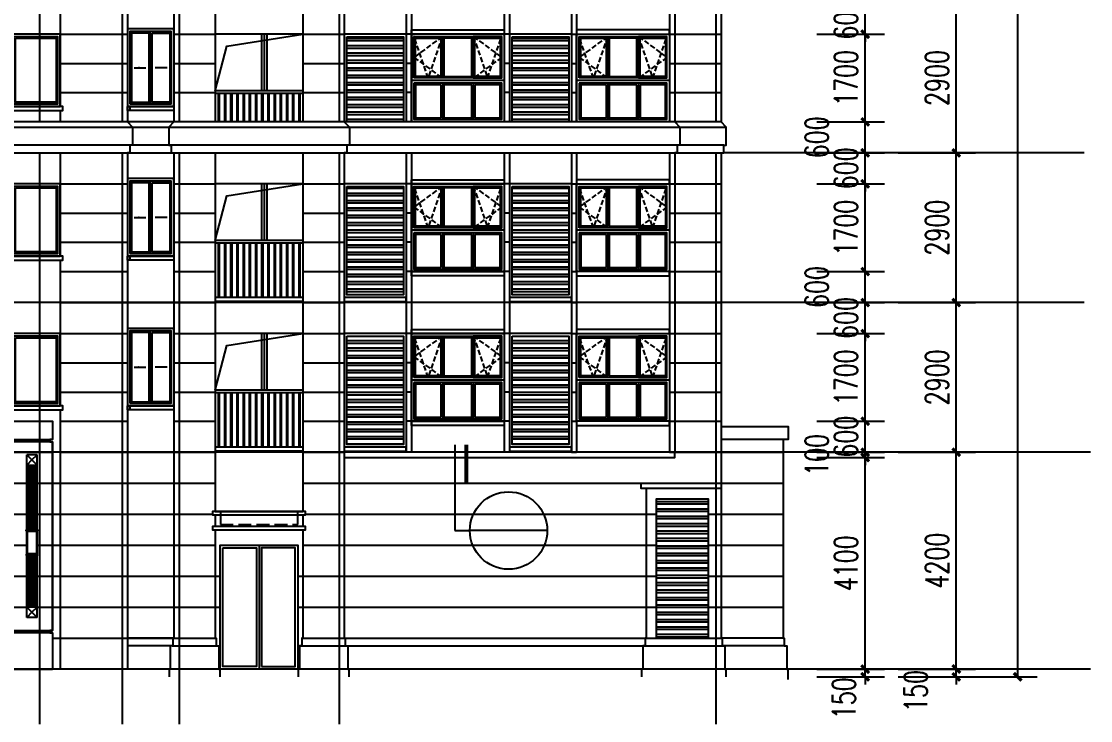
# Model space of a CAD drawing. Extents: x -59851 to 653804, y -249523 to 437614.
# Drawn here: x 483213 to 503922, y 363590 to 377134 of the extents above; entities that cross this region are included whole.
import ezdxf

# ---------------------------------------------------------------- set-up
doc = ezdxf.new("R2010")
doc.units = 0
doc.header["$LTSCALE"] = 1000
doc.header["$MEASUREMENT"] = 0
doc.linetypes.add('DASH', pattern=[0.35, 0.25, -0.1])
for name, color, linetype in [('_TCH_BOUNDARY', 7, 'Continuous'), ('A-材质分割线（横向）', 252, 'Continuous'), ('A-材质分割线（竖向）', 8, 'Continuous'), ('A-注释', 8, 'Continuous'), ('A-洞口', 105, 'Continuous'), ('A-示意', 8, 'Continuous'), ('A-第三道尺寸线', 105, 'Continuous'), ('A-雨棚', 153, 'Continuous'), ('DIM_IDEN', 3, 'Continuous'), ('DOTE', 16, 'Continuous'), ('ELE-0', 142, 'Continuous'), ('ELE-1', 41, 'Continuous'), ('ELE-2', 31, 'Continuous'), ('ELE-3', 35, 'Continuous'), ('ELE-6', 8, 'Continuous'), ('P-固定家具（悬空）', 142, 'Continuous'), ('PUB_DIM', 3, 'Continuous'), ('PUB_HATCH', 8, 'Continuous'), ('栏杆', 142, 'Continuous')]:
    doc.layers.add(name, color=color, linetype=linetype)
doc.styles.add('_TCH_DIM_T3', font='SIMPLEX.shx', dxfattribs={"width": 0.705882, "bigfont": 'GBCBIG.shx'})
doc.dimstyles.new('_TCH_ARCH&&150', dxfattribs={"dimtxt": 446.25, "dimasz": 150, "dimexe": 375, "dimexo": 450, "dimgap": 150, "dimtad": 1, "dimdec": 0, "dimzin": 0, "dimdsep": 46, "dimtxsty": '_TCH_DIM_T3', "dimblk": 'ARCHTICK', "dimcen": 0.09, "dimclrt": 7, "dimazin": 2, "dimtfac": 1, "dimtdec": 0, "dimtix": 1, "dimtmove": 2, "dimatfit": 3, "dimfxl": 0, "dimtolj": 1, "dimtzin": 0, "dimarcsym": 0})

# ---------------------------------------------------------------- blocks, each defined once
blk = doc.blocks.new('151400')
at = {"layer": 'A-示意', "linetype": 'DASH', "ltscale": 0.4}
for points in [[(426808, 377013), (426258, 376363), (426808, 375713)], [(426258, 377013), (426533, 375713), (426808, 377013)]]:
    blk.add_lwpolyline(points, dxfattribs=at)
at = {"layer": 'ELE-0'}
blk.add_line((426808, 375713), (426808, 377013), dxfattribs=at)
for points in [[(426208, 375663), (427708, 375663), (427708, 377063), (426208, 377063)], [(426258, 375713), (427658, 375713), (427658, 377013), (426258, 377013)], [(426778, 376983), (426288, 376983), (426288, 375743), (426778, 375743)], [(426838, 376983), (427628, 376983), (427628, 375743), (426838, 375743)]]:
    blk.add_lwpolyline(points, close=True, dxfattribs=at)
blk = doc.blocks.new('jfdjksjkjkjkjkkj')
at = {"layer": 'A-注释'}
for points in [[(429217, 363047), (429067, 363047), (429067, 363067)], [(429399, 363047), (429549, 363047), (429549, 363067)]]:
    blk.add_hatch(color=256, dxfattribs=at).paths.add_polyline_path(points)
for points in [[(428988, 363047), (429217, 363047)], [(429628, 363047), (429399, 363047)]]:
    blk.add_lwpolyline(points, dxfattribs=at)
at = {"layer": 'ELE-0'}
blk.add_line((429308, 362347), (429308, 363747), dxfattribs=at)
for points in [[(428858, 362297), (429758, 362297), (429758, 363797), (428858, 363797)], [(428908, 362347), (429708, 362347), (429708, 363747), (428908, 363747)], [(429278, 363717), (428938, 363717), (428938, 362377), (429278, 362377)], [(429338, 363717), (429678, 363717), (429678, 362377), (429338, 362377)]]:
    blk.add_lwpolyline(points, close=True, dxfattribs=at)
blk = doc.blocks.new('17001100')
for p, q in [((12192, 399579), (10492, 399579)), ((12192, 399529), (10492, 399529)), ((10834, 399529), (10602, 399529)), ((10855, 399529), (10834, 399529))]:
    blk.add_line(p, q)
for points in [[(10552, 399529), (10552, 398479)], [(10572, 399529), (10572, 398479)], [(10672, 399529), (10672, 398479)], [(10692, 399529), (10692, 398479)], [(10792, 399529), (10792, 398479)], [(10812, 399529), (10812, 398479)], [(10912, 399529), (10912, 398479)], [(10932, 399529), (10932, 398479)], [(11032, 399529), (11032, 398479)], [(11052, 399529), (11052, 398479)], [(11152, 399529), (11152, 398479)], [(11172, 399529), (11172, 398479)], [(11272, 399529), (11272, 398479)], [(11292, 399529), (11292, 398479)], [(11392, 399529), (11392, 398479)], [(11412, 399529), (11412, 398479)], [(11512, 399529), (11512, 398479)], [(11532, 399529), (11532, 398479)], [(11632, 399529), (11632, 398479)], [(11652, 399529), (11652, 398479)], [(11752, 399529), (11752, 398479)], [(11772, 399529), (11772, 398479)], [(11872, 399529), (11872, 398479)], [(11892, 399529), (11892, 398479)], [(11992, 399529), (11992, 398479)], [(12012, 399529), (12012, 398479)], [(12112, 399529), (12112, 398479)], [(12132, 399529), (12132, 398479)]]:
    blk.add_lwpolyline(points)
blk = doc.blocks.new('1718')
at = {"layer": 'A-示意', "linetype": 'DASH', "ltscale": 0.4}
for points in [[(443561, 363543), (443011, 363143), (443561, 362743)], [(443561, 363543), (443286, 362743), (443011, 363543)], [(444161, 363543), (444711, 363143), (444161, 362743)], [(444161, 363543), (444436, 362743), (444711, 363543)]]:
    blk.add_lwpolyline(points, dxfattribs=at)
at = {"layer": 'ELE-0'}
for p, q in [((443561, 363543), (443561, 362743)), ((444761, 363543), (444761, 361943)), ((444761, 362693), (442961, 362693)), ((443561, 362643), (443561, 361943)), ((444161, 362643), (444161, 361943)), ((443531, 362613), (443531, 361973)), ((444191, 362613), (444191, 361973))]:
    blk.add_line(p, q, dxfattribs=at)
for points in [[(442961, 361893), (442961, 363593), (444761, 363593), (444761, 361893), (442961, 361893)], [(443531, 362613), (443041, 362613), (443041, 361973), (443531, 361973)], [(444191, 361973), (444681, 361973), (444681, 362613), (444191, 362613)]]:
    blk.add_lwpolyline(points, dxfattribs=at)
for points in [[(443011, 362743), (443011, 363543), (444161, 363543), (444161, 362743)], [(443531, 362773), (443041, 362773), (443041, 363513), (443531, 363513)], [(443591, 362773), (444131, 362773), (444131, 363513), (443591, 363513)], [(444161, 362743), (444711, 362743), (444711, 363543), (444161, 363543)], [(444191, 363513), (444681, 363513), (444681, 362773), (444191, 362773)], [(443011, 362643), (443011, 361943), (444711, 361943), (444711, 362643)], [(444131, 362613), (443591, 362613), (443591, 361973), (444131, 361973)]]:
    blk.add_lwpolyline(points, close=True, dxfattribs=at)
blk = doc.blocks.new('nanssliman')
at = {"layer": 'PUB_HATCH'}
h = blk.add_hatch(dxfattribs=at)
h.set_pattern_fill('ANSI32', color=256, scale=30, angle=135)
h.set_pattern_definition([(180, (-3200, 0), (-1e-14, -142.875), []), (180, (-3247.63, 47.63), (-1e-14, -142.875), [])])
h.paths.add_polyline_path([(433108, 363647), (434208, 363647), (434208, 361547), (433108, 361547)])
h = blk.add_hatch(dxfattribs=at)
h.set_pattern_fill('ANSI32', color=256, scale=30, angle=135)
h.set_pattern_definition([(180, (0, 0), (-1e-14, -142.875), []), (180, (-47.63, 47.63), (-1e-14, -142.875), [])])
h.paths.add_polyline_path([(436308, 363647), (437408, 363647), (437408, 361547), (436308, 361547)])
at = {"layer": 'A-材质分割线（横向）'}
for p, q in [((427558, 363697), (428858, 363697)), ((429758, 363697), (430558, 363697)), ((427558, 363130), (428858, 363130)), ((429758, 363130), (430558, 363130)), ((427558, 362564), (428858, 362564)), ((429758, 362564), (430558, 362564)), ((427558, 361997), (428858, 361997)), ((429758, 361997), (430558, 361997)), ((427558, 361397), (430558, 361397))]:
    blk.add_line(p, q, dxfattribs=at)
for points in [[(432258, 363697), (433058, 363697)], [(434358, 363697), (434258, 363697)], [(436258, 363697), (436158, 363697)], [(437458, 363697), (437558, 363697)], [(439358, 363697), (440358, 363697)], [(432258, 363130), (433058, 363130)], [(434358, 363130), (434258, 363130)], [(436258, 363130), (436158, 363130)], [(437458, 363130), (437558, 363130)], [(439358, 363130), (440358, 363130)], [(432258, 362564), (433058, 362564)], [(434358, 362564), (434258, 362564)], [(436258, 362564), (436158, 362564)], [(437458, 362564), (437558, 362564)], [(439358, 362564), (440358, 362564)], [(432258, 361997), (433058, 361997)], [(434358, 361997), (434258, 361997)], [(436258, 361997), (436158, 361997)], [(437458, 361997), (437558, 361997)], [(439358, 361997), (440358, 361997)], [(432258, 361397), (433058, 361397)], [(434358, 361397), (434258, 361397)], [(436258, 361397), (436158, 361397)], [(437458, 361397), (437558, 361397)], [(439358, 361397), (440358, 361397)]]:
    blk.add_lwpolyline(points, dxfattribs=at)
at = {"layer": 'A-材质分割线（竖向）'}
for points in [[(427558, 364297), (427558, 363697)], [(427558, 362297), (427558, 362297)], [(427558, 362217), (427558, 361397)]]:
    blk.add_lwpolyline(points, dxfattribs=at)
at = {"layer": 'A-洞口'}
blk.add_lwpolyline([(430558, 362597), (430784, 363466), (432258, 363697)], dxfattribs=at)
at = {"layer": 'ELE-2'}
for points in [[(428858, 364297), (428858, 361397)], [(429758, 364297), (429758, 361397)], [(430558, 364297), (430558, 361397)], [(432258, 364297), (432258, 361397)], [(433058, 364297), (433058, 361397)], [(434258, 364297), (434258, 361397)], [(434358, 364297), (434358, 361397)], [(436158, 364297), (436158, 361997)], [(436258, 364297), (436258, 361397)], [(437458, 364297), (437458, 361397)], [(437558, 364297), (437558, 361397)], [(439358, 364297), (439358, 361397)], [(439458, 364297), (439458, 361397)], [(427558, 363697), (427558, 362297)], [(436158, 361917), (436158, 361397)]]:
    blk.add_lwpolyline(points, dxfattribs=at)
at = {"layer": 'ELE-3'}
for points in [[(440358, 364297), (440358, 361397)], [(429758, 363797), (428858, 363797)], [(432258, 363697), (430558, 363697)], [(434258, 363697), (433058, 363697)], [(437458, 363697), (436258, 363697)], [(429758, 362297), (428858, 362297)], [(428908, 362297), (428908, 362217)], [(432258, 361497), (430558, 361497)], [(432258, 361417), (430558, 361417)]]:
    blk.add_lwpolyline(points, dxfattribs=at)
for points in [[(434358, 363777), (436158, 363777), (436158, 363697), (434358, 363697)], [(439358, 363777), (437558, 363777), (437558, 363697), (439358, 363697)], [(426008, 362217), (427608, 362217), (427608, 362297), (426008, 362297)], [(428858, 362297), (429758, 362297), (429758, 362217), (428858, 362217)], [(434358, 361997), (436158, 361997), (436158, 361917), (434358, 361917)], [(439358, 361997), (437558, 361997), (437558, 361917), (439358, 361917)], [(434258, 361497), (433058, 361497), (433058, 361417), (434258, 361417)], [(437458, 361497), (436258, 361497), (436258, 361417), (437458, 361417)]]:
    blk.add_lwpolyline(points, close=True, dxfattribs=at)
at = {"layer": 'ELE-6'}
for points in [[(431458, 363697), (431458, 362597)], [(431508, 363697), (431508, 362597)], [(431558, 363697), (431558, 362597)]]:
    blk.add_lwpolyline(points, dxfattribs=at)
at = {"layer": 'PUB_HATCH'}
for points in [[(433108, 363647), (434208, 363647), (434208, 361547), (433108, 361547)], [(436308, 363647), (437408, 363647), (437408, 361547), (436308, 361547)]]:
    blk.add_lwpolyline(points, close=True, dxfattribs=at)
at = {"layer": 'ELE-0'}
for name, p in [('151400', (-150, -13366)), ('jfdjksjkjkjkjkkj', (0, 0)), ('1718', (-8603, 104)), ('1718', (-5403, 104))]:
    blk.add_blockref(name, p, dxfattribs=at)
at = {"layer": '栏杆'}
blk.add_blockref('17001100', (420066, -36982), dxfattribs=at)
blk = doc.blocks.new('KKLKKKLH')
blk.add_wipeout([(418308, 323697), (440408, 323697), (440408, 323847), (440458, 323847), (440458, 324197), (440358, 324297), (418358, 324297), (418258, 324197), (418258, 323847), (418308, 323847)])
at = {"layer": '_TCH_BOUNDARY'}
blk.add_lwpolyline([(418308, 323697), (440408, 323697), (440408, 323847), (440458, 323847), (440458, 324197), (440358, 324297), (418358, 324297), (418258, 324197), (418258, 323847), (418308, 323847)], close=True, dxfattribs=at)
at = {"layer": 'ELE-2'}
for points in [[(418458, 324297), (418358, 324197), (418358, 323847), (418408, 323847), (418408, 323697), (440408, 323697), (440408, 323847), (440458, 323847), (440458, 324197), (440358, 324297), (418458, 324297)], [(418358, 324197), (440458, 324197)], [(428858, 324297), (428958, 324197), (428958, 323847), (428908, 323847), (428908, 323697), (428858, 323697)], [(429758, 324297), (429658, 324197), (429658, 323847), (429708, 323847), (429708, 323697), (429758, 323697)], [(433058, 324297), (433158, 324197), (433158, 323847), (433108, 323847), (433108, 323697), (433058, 323697)], [(439458, 324297), (439558, 324197), (439558, 323847), (439508, 323847), (439508, 323697), (439458, 323697)], [(440408, 323847), (418408, 323847)]]:
    blk.add_lwpolyline(points, dxfattribs=at)
blk = doc.blocks.new('JJDSJKKJJKJKJK')
for points in [[(433906, 314586), (433906, 316986), (435406, 316986), (435406, 314586), (433906, 314586)], [(434656, 316986), (434656, 314586)]]:
    blk.add_lwpolyline(points)
for points in [[(433956, 316936), (434606, 316936), (434606, 314636), (433956, 314636)], [(434706, 314636), (435356, 314636), (435356, 316936), (434706, 316936)]]:
    blk.add_lwpolyline(points, close=True)
blk = doc.blocks.new('_ArchTick')
at = {"color": 0, "linetype": 'ByBlock', "const_width": 0.4}
blk.add_lwpolyline([(-0.5, -0.5), (0.5, 0.5)], dxfattribs=at)
blk = doc.blocks.new('*D3803')
at = {"layer": 'Defpoints', "color": 0, "transparency": 16777216}
for p in [(500911, 419288), (502510, 419288), (500911, 364438)]:
    blk.add_point(p, dxfattribs=at)
at = {"layer": 'PUB_DIM', "color": 0, "lineweight": -2, "transparency": 16777216}
for p, q in [((501361, 419288), (502885, 419288)), ((502510, 364438), (502510, 419288)), ((501361, 364438), (502885, 364438))]:
    blk.add_line(p, q, dxfattribs=at)
at = {"layer": 'PUB_DIM', "color": 0, "lineweight": -2, "transparency": 16777216, "xscale": 150, "yscale": 150, "zscale": 150}
for p, rotation in [((502510, 419288), 90), ((502510, 364438), 270)]:
    blk.add_blockref('_ArchTick', p, dxfattribs=dict(at, rotation=rotation))
at = {"layer": 'PUB_DIM', "color": 7, "transparency": 16777216, "insert": (502137, 391863), "char_height": 446.2, "attachment_point": 5, "rotation": 90, "style": '_TCH_DIM_T3'}
blk.add_mtext('\\A1;54850', dxfattribs=at)
blk = doc.blocks.new('*D3819')
at = {"layer": 'Defpoints', "color": 0, "transparency": 16777216}
for p in [(499748, 377488), (501321, 377488), (499748, 374588)]:
    blk.add_point(p, dxfattribs=at)
at = {"layer": 'PUB_DIM', "color": 0, "lineweight": -2, "transparency": 16777216}
for p, q in [((500198, 377488), (501696, 377488)), ((501321, 374588), (501321, 377488)), ((500198, 374588), (501696, 374588))]:
    blk.add_line(p, q, dxfattribs=at)
at = {"layer": 'PUB_DIM', "color": 0, "lineweight": -2, "transparency": 16777216, "xscale": 150, "yscale": 150, "zscale": 150}
for p, rotation in [((501321, 377488), 90), ((501321, 374588), 270)]:
    blk.add_blockref('_ArchTick', p, dxfattribs=dict(at, rotation=rotation))
at = {"layer": 'PUB_DIM', "color": 7, "transparency": 16777216, "insert": (500948, 376038), "char_height": 446.2, "attachment_point": 5, "rotation": 90, "style": '_TCH_DIM_T3'}
blk.add_mtext('\\A1;2900', dxfattribs=at)
blk = doc.blocks.new('*D3820')
at = {"layer": 'Defpoints', "color": 0, "transparency": 16777216}
for p in [(499748, 374588), (501321, 374588), (499748, 371688)]:
    blk.add_point(p, dxfattribs=at)
at = {"layer": 'PUB_DIM', "color": 0, "lineweight": -2, "transparency": 16777216}
for p, q in [((500198, 374588), (501696, 374588)), ((501321, 371688), (501321, 374588)), ((500198, 371688), (501696, 371688))]:
    blk.add_line(p, q, dxfattribs=at)
at = {"layer": 'PUB_DIM', "color": 0, "lineweight": -2, "transparency": 16777216, "xscale": 150, "yscale": 150, "zscale": 150}
for p, rotation in [((501321, 374588), 90), ((501321, 371688), 270)]:
    blk.add_blockref('_ArchTick', p, dxfattribs=dict(at, rotation=rotation))
at = {"layer": 'PUB_DIM', "color": 7, "transparency": 16777216, "insert": (500948, 373138), "char_height": 446.2, "attachment_point": 5, "rotation": 90, "style": '_TCH_DIM_T3'}
blk.add_mtext('\\A1;2900', dxfattribs=at)
blk = doc.blocks.new('*D3821')
at = {"layer": 'Defpoints', "color": 0, "transparency": 16777216}
for p in [(499748, 371688), (501321, 371688), (499748, 368788)]:
    blk.add_point(p, dxfattribs=at)
at = {"layer": 'PUB_DIM', "color": 0, "lineweight": -2, "transparency": 16777216}
for p, q in [((500198, 371688), (501696, 371688)), ((501321, 368788), (501321, 371688)), ((500198, 368788), (501696, 368788))]:
    blk.add_line(p, q, dxfattribs=at)
at = {"layer": 'PUB_DIM', "color": 0, "lineweight": -2, "transparency": 16777216, "xscale": 150, "yscale": 150, "zscale": 150}
for p, rotation in [((501321, 371688), 90), ((501321, 368788), 270)]:
    blk.add_blockref('_ArchTick', p, dxfattribs=dict(at, rotation=rotation))
at = {"layer": 'PUB_DIM', "color": 7, "transparency": 16777216, "insert": (500948, 370238), "char_height": 446.2, "attachment_point": 5, "rotation": 90, "style": '_TCH_DIM_T3'}
blk.add_mtext('\\A1;2900', dxfattribs=at)
blk = doc.blocks.new('*D3822')
at = {"layer": 'Defpoints', "color": 0, "transparency": 16777216}
for p in [(499748, 368788), (501321, 368788), (499748, 364588)]:
    blk.add_point(p, dxfattribs=at)
at = {"layer": 'PUB_DIM', "color": 0, "lineweight": -2, "transparency": 16777216}
for p, q in [((500198, 368788), (501696, 368788)), ((501321, 364588), (501321, 368788)), ((500198, 364588), (501696, 364588))]:
    blk.add_line(p, q, dxfattribs=at)
at = {"layer": 'PUB_DIM', "color": 0, "lineweight": -2, "transparency": 16777216, "xscale": 150, "yscale": 150, "zscale": 150}
for p, rotation in [((501321, 368788), 90), ((501321, 364588), 270)]:
    blk.add_blockref('_ArchTick', p, dxfattribs=dict(at, rotation=rotation))
at = {"layer": 'PUB_DIM', "color": 7, "transparency": 16777216, "insert": (500948, 366688), "char_height": 446.2, "attachment_point": 5, "rotation": 90, "style": '_TCH_DIM_T3'}
blk.add_mtext('\\A1;4200', dxfattribs=at)
blk = doc.blocks.new('*D3823')
at = {"layer": 'Defpoints', "color": 0, "transparency": 16777216}
for p in [(499748, 364588), (501321, 364588), (499748, 364438)]:
    blk.add_point(p, dxfattribs=at)
at = {"layer": 'PUB_DIM', "color": 0, "lineweight": -2, "transparency": 16777216}
for p, q in [((501321, 364588), (501321, 364738)), ((500198, 364588), (501696, 364588)), ((501321, 364438), (501321, 364588)), ((500198, 364438), (501696, 364438)), ((501321, 364438), (501321, 364288))]:
    blk.add_line(p, q, dxfattribs=at)
at = {"layer": 'PUB_DIM', "color": 0, "lineweight": -2, "transparency": 16777216, "xscale": 150, "yscale": 150, "zscale": 150}
for p, rotation in [((501321, 364588), 270), ((501321, 364438), 90)]:
    blk.add_blockref('_ArchTick', p, dxfattribs=dict(at, rotation=rotation))
at = {"layer": 'PUB_DIM', "color": 7, "transparency": 16777216, "insert": (500536, 364163), "char_height": 446.2, "attachment_point": 5, "rotation": 90, "style": '_TCH_DIM_T3'}
blk.add_mtext('\\A1;150', dxfattribs=at)
blk = doc.blocks.new('*D3824')
at = {"layer": 'A-第三道尺寸线', "color": 0, "lineweight": -2, "transparency": 16777216}
for p, q in [((499557, 364588), (499557, 364738)), ((498622, 364588), (499932, 364588)), ((499557, 364438), (499557, 364588)), ((498622, 364438), (499932, 364438)), ((499557, 364438), (499557, 364288))]:
    blk.add_line(p, q, dxfattribs=at)
at = {"layer": 'Defpoints', "color": 0, "transparency": 16777216}
for p in [(498172, 364588), (499557, 364588), (498172, 364438)]:
    blk.add_point(p, dxfattribs=at)
at = {"layer": 'A-第三道尺寸线', "color": 0, "lineweight": -2, "transparency": 16777216, "xscale": 150, "yscale": 150, "zscale": 150}
for p, rotation in [((499557, 364588), 270), ((499557, 364438), 90)]:
    blk.add_blockref('_ArchTick', p, dxfattribs=dict(at, rotation=rotation))
at = {"layer": 'A-第三道尺寸线', "color": 7, "transparency": 16777216, "insert": (499144, 364025), "char_height": 446.2, "attachment_point": 5, "rotation": 90, "style": '_TCH_DIM_T3'}
blk.add_mtext('\\A1;150', dxfattribs=at)
blk = doc.blocks.new('*D3825')
at = {"layer": 'A-第三道尺寸线', "color": 0, "lineweight": -2, "transparency": 16777216}
for p, q in [((498622, 368688), (499932, 368688)), ((499557, 364588), (499557, 368688)), ((498622, 364588), (499932, 364588))]:
    blk.add_line(p, q, dxfattribs=at)
at = {"layer": 'Defpoints', "color": 0, "transparency": 16777216}
for p in [(498172, 368688), (499557, 368688), (498172, 364588)]:
    blk.add_point(p, dxfattribs=at)
at = {"layer": 'A-第三道尺寸线', "color": 0, "lineweight": -2, "transparency": 16777216, "xscale": 150, "yscale": 150, "zscale": 150}
for p, rotation in [((499557, 368688), 90), ((499557, 364588), 270)]:
    blk.add_blockref('_ArchTick', p, dxfattribs=dict(at, rotation=rotation))
at = {"layer": 'A-第三道尺寸线', "color": 7, "transparency": 16777216, "insert": (499183, 366638), "char_height": 446.2, "attachment_point": 5, "rotation": 90, "style": '_TCH_DIM_T3'}
blk.add_mtext('\\A1;4100', dxfattribs=at)
blk = doc.blocks.new('*D3826')
at = {"layer": 'A-第三道尺寸线', "color": 0, "lineweight": -2, "transparency": 16777216}
for p, q in [((499557, 368788), (499557, 368938)), ((498622, 368788), (499932, 368788)), ((498622, 368688), (499932, 368688)), ((499557, 368688), (499557, 368788)), ((499557, 368688), (499557, 368538))]:
    blk.add_line(p, q, dxfattribs=at)
at = {"layer": 'Defpoints', "color": 0, "transparency": 16777216}
for p in [(498172, 368788), (498172, 368688), (499557, 368788)]:
    blk.add_point(p, dxfattribs=at)
at = {"layer": 'A-第三道尺寸线', "color": 0, "lineweight": -2, "transparency": 16777216, "xscale": 150, "yscale": 150, "zscale": 150}
for p, rotation in [((499557, 368788), 270), ((499557, 368688), 90)]:
    blk.add_blockref('_ArchTick', p, dxfattribs=dict(at, rotation=rotation))
at = {"layer": 'A-第三道尺寸线', "color": 7, "transparency": 16777216, "insert": (498619, 368738), "char_height": 446.2, "attachment_point": 5, "rotation": 90, "style": '_TCH_DIM_T3'}
blk.add_mtext('\\A1;100', dxfattribs=at)
blk = doc.blocks.new('*D3827')
at = {"layer": 'A-第三道尺寸线', "color": 0, "lineweight": -2, "transparency": 16777216}
for p, q in [((499557, 369388), (499557, 369538)), ((498622, 369388), (499932, 369388)), ((499557, 368788), (499557, 369388)), ((498622, 368788), (499932, 368788)), ((499557, 368788), (499557, 368638))]:
    blk.add_line(p, q, dxfattribs=at)
at = {"layer": 'Defpoints', "color": 0, "transparency": 16777216}
for p in [(498172, 369388), (499557, 369388), (498172, 368788)]:
    blk.add_point(p, dxfattribs=at)
at = {"layer": 'A-第三道尺寸线', "color": 0, "lineweight": -2, "transparency": 16777216, "xscale": 150, "yscale": 150, "zscale": 150}
for p, rotation in [((499557, 369388), 270), ((499557, 368788), 90)]:
    blk.add_blockref('_ArchTick', p, dxfattribs=dict(at, rotation=rotation))
at = {"layer": 'A-第三道尺寸线', "color": 7, "transparency": 16777216, "insert": (499183, 369088), "char_height": 446.2, "attachment_point": 5, "rotation": 90, "style": '_TCH_DIM_T3'}
blk.add_mtext('\\A1;600', dxfattribs=at)
blk = doc.blocks.new('*D3828')
at = {"layer": 'A-第三道尺寸线', "color": 0, "lineweight": -2, "transparency": 16777216}
for p, q in [((498622, 371088), (499932, 371088)), ((499557, 369388), (499557, 371088)), ((498622, 369388), (499932, 369388))]:
    blk.add_line(p, q, dxfattribs=at)
at = {"layer": 'Defpoints', "color": 0, "transparency": 16777216}
for p in [(498172, 371088), (499557, 371088), (498172, 369388)]:
    blk.add_point(p, dxfattribs=at)
at = {"layer": 'A-第三道尺寸线', "color": 0, "lineweight": -2, "transparency": 16777216, "xscale": 150, "yscale": 150, "zscale": 150}
for p, rotation in [((499557, 371088), 90), ((499557, 369388), 270)]:
    blk.add_blockref('_ArchTick', p, dxfattribs=dict(at, rotation=rotation))
at = {"layer": 'A-第三道尺寸线', "color": 7, "transparency": 16777216, "insert": (499183, 370238), "char_height": 446.2, "attachment_point": 5, "rotation": 90, "style": '_TCH_DIM_T3'}
blk.add_mtext('\\A1;1700', dxfattribs=at)
blk = doc.blocks.new('*D3829')
at = {"layer": 'A-第三道尺寸线', "color": 0, "lineweight": -2, "transparency": 16777216}
for p, q in [((499557, 371688), (499557, 371838)), ((498622, 371688), (499932, 371688)), ((499557, 371088), (499557, 371688)), ((498622, 371088), (499932, 371088)), ((499557, 371088), (499557, 370938))]:
    blk.add_line(p, q, dxfattribs=at)
at = {"layer": 'Defpoints', "color": 0, "transparency": 16777216}
for p in [(498172, 371688), (499557, 371688), (498172, 371088)]:
    blk.add_point(p, dxfattribs=at)
at = {"layer": 'A-第三道尺寸线', "color": 0, "lineweight": -2, "transparency": 16777216, "xscale": 150, "yscale": 150, "zscale": 150}
for p, rotation in [((499557, 371688), 270), ((499557, 371088), 90)]:
    blk.add_blockref('_ArchTick', p, dxfattribs=dict(at, rotation=rotation))
at = {"layer": 'A-第三道尺寸线', "color": 7, "transparency": 16777216, "insert": (499183, 371388), "char_height": 446.2, "attachment_point": 5, "rotation": 90, "style": '_TCH_DIM_T3'}
blk.add_mtext('\\A1;600', dxfattribs=at)
blk = doc.blocks.new('*D3830')
at = {"layer": 'A-第三道尺寸线', "color": 0, "lineweight": -2, "transparency": 16777216}
for p, q in [((498622, 372288), (499932, 372288)), ((499557, 371688), (499557, 372288)), ((498622, 371688), (499932, 371688))]:
    blk.add_line(p, q, dxfattribs=at)
at = {"layer": 'Defpoints', "color": 0, "transparency": 16777216}
for p in [(498172, 372288), (499557, 372288), (498172, 371688)]:
    blk.add_point(p, dxfattribs=at)
at = {"layer": 'A-第三道尺寸线', "color": 0, "lineweight": -2, "transparency": 16777216, "xscale": 150, "yscale": 150, "zscale": 150}
for p, rotation in [((499557, 372288), 90), ((499557, 371688), 270)]:
    blk.add_blockref('_ArchTick', p, dxfattribs=dict(at, rotation=rotation))
at = {"layer": 'A-第三道尺寸线', "color": 7, "transparency": 16777216, "insert": (498619, 371988), "char_height": 446.2, "attachment_point": 5, "rotation": 90, "style": '_TCH_DIM_T3'}
blk.add_mtext('\\A1;600', dxfattribs=at)
blk = doc.blocks.new('*D3831')
at = {"layer": 'A-第三道尺寸线', "color": 0, "lineweight": -2, "transparency": 16777216}
for p, q in [((498622, 373988), (499932, 373988)), ((499557, 372288), (499557, 373988)), ((498622, 372288), (499932, 372288))]:
    blk.add_line(p, q, dxfattribs=at)
at = {"layer": 'Defpoints', "color": 0, "transparency": 16777216}
for p in [(498172, 373988), (499557, 373988), (498172, 372288)]:
    blk.add_point(p, dxfattribs=at)
at = {"layer": 'A-第三道尺寸线', "color": 0, "lineweight": -2, "transparency": 16777216, "xscale": 150, "yscale": 150, "zscale": 150}
for p, rotation in [((499557, 373988), 90), ((499557, 372288), 270)]:
    blk.add_blockref('_ArchTick', p, dxfattribs=dict(at, rotation=rotation))
at = {"layer": 'A-第三道尺寸线', "color": 7, "transparency": 16777216, "insert": (499183, 373138), "char_height": 446.2, "attachment_point": 5, "rotation": 90, "style": '_TCH_DIM_T3'}
blk.add_mtext('\\A1;1700', dxfattribs=at)
blk = doc.blocks.new('*D3832')
at = {"layer": 'A-第三道尺寸线', "color": 0, "lineweight": -2, "transparency": 16777216}
for p, q in [((499557, 374588), (499557, 374738)), ((498622, 374588), (499932, 374588)), ((499557, 373988), (499557, 374588)), ((498622, 373988), (499932, 373988)), ((499557, 373988), (499557, 373838))]:
    blk.add_line(p, q, dxfattribs=at)
at = {"layer": 'Defpoints', "color": 0, "transparency": 16777216}
for p in [(498172, 374588), (499557, 374588), (498172, 373988)]:
    blk.add_point(p, dxfattribs=at)
at = {"layer": 'A-第三道尺寸线', "color": 0, "lineweight": -2, "transparency": 16777216, "xscale": 150, "yscale": 150, "zscale": 150}
for p, rotation in [((499557, 374588), 270), ((499557, 373988), 90)]:
    blk.add_blockref('_ArchTick', p, dxfattribs=dict(at, rotation=rotation))
at = {"layer": 'A-第三道尺寸线', "color": 7, "transparency": 16777216, "insert": (499183, 374288), "char_height": 446.2, "attachment_point": 5, "rotation": 90, "style": '_TCH_DIM_T3'}
blk.add_mtext('\\A1;600', dxfattribs=at)
blk = doc.blocks.new('*D3833')
at = {"layer": 'A-第三道尺寸线', "color": 0, "lineweight": -2, "transparency": 16777216}
for p, q in [((498622, 375188), (499932, 375188)), ((499557, 374588), (499557, 375188)), ((498622, 374588), (499932, 374588))]:
    blk.add_line(p, q, dxfattribs=at)
at = {"layer": 'Defpoints', "color": 0, "transparency": 16777216}
for p in [(498172, 375188), (499557, 375188), (498172, 374588)]:
    blk.add_point(p, dxfattribs=at)
at = {"layer": 'A-第三道尺寸线', "color": 0, "lineweight": -2, "transparency": 16777216, "xscale": 150, "yscale": 150, "zscale": 150}
for p, rotation in [((499557, 375188), 90), ((499557, 374588), 270)]:
    blk.add_blockref('_ArchTick', p, dxfattribs=dict(at, rotation=rotation))
at = {"layer": 'A-第三道尺寸线', "color": 7, "transparency": 16777216, "insert": (498619, 374888), "char_height": 446.2, "attachment_point": 5, "rotation": 90, "style": '_TCH_DIM_T3'}
blk.add_mtext('\\A1;600', dxfattribs=at)
blk = doc.blocks.new('*D3834')
at = {"layer": 'A-第三道尺寸线', "color": 0, "lineweight": -2, "transparency": 16777216}
for p, q in [((498622, 376888), (499932, 376888)), ((499557, 375188), (499557, 376888)), ((498622, 375188), (499932, 375188))]:
    blk.add_line(p, q, dxfattribs=at)
at = {"layer": 'Defpoints', "color": 0, "transparency": 16777216}
for p in [(498172, 376888), (499557, 376888), (498172, 375188)]:
    blk.add_point(p, dxfattribs=at)
at = {"layer": 'A-第三道尺寸线', "color": 0, "lineweight": -2, "transparency": 16777216, "xscale": 150, "yscale": 150, "zscale": 150}
for p, rotation in [((499557, 376888), 90), ((499557, 375188), 270)]:
    blk.add_blockref('_ArchTick', p, dxfattribs=dict(at, rotation=rotation))
at = {"layer": 'A-第三道尺寸线', "color": 7, "transparency": 16777216, "insert": (499183, 376038), "char_height": 446.2, "attachment_point": 5, "rotation": 90, "style": '_TCH_DIM_T3'}
blk.add_mtext('\\A1;1700', dxfattribs=at)
blk = doc.blocks.new('*D3835')
at = {"layer": 'A-第三道尺寸线', "color": 0, "lineweight": -2, "transparency": 16777216}
for p, q in [((499557, 377488), (499557, 377638)), ((498622, 377488), (499932, 377488)), ((499557, 376888), (499557, 377488)), ((498622, 376888), (499932, 376888)), ((499557, 376888), (499557, 376738))]:
    blk.add_line(p, q, dxfattribs=at)
at = {"layer": 'Defpoints', "color": 0, "transparency": 16777216}
for p in [(498172, 377488), (499557, 377488), (498172, 376888)]:
    blk.add_point(p, dxfattribs=at)
at = {"layer": 'A-第三道尺寸线', "color": 0, "lineweight": -2, "transparency": 16777216, "xscale": 150, "yscale": 150, "zscale": 150}
for p, rotation in [((499557, 377488), 270), ((499557, 376888), 90)]:
    blk.add_blockref('_ArchTick', p, dxfattribs=dict(at, rotation=rotation))
at = {"layer": 'A-第三道尺寸线', "color": 7, "transparency": 16777216, "insert": (499183, 377188), "char_height": 446.2, "attachment_point": 5, "rotation": 90, "style": '_TCH_DIM_T3'}
blk.add_mtext('\\A1;600', dxfattribs=at)
blk = doc.blocks.new('jfdjashj')
at = {"layer": 'ELE-1'}
blk.add_lwpolyline([(241119, 279178), (241119, 279878), (241169, 279878), (241169, 279928), (241119, 279928), (241119, 283578), (241169, 283578), (241169, 283628), (241119, 283628), (241119, 283978), (241919, 283978), (241919, 283778), (249419, 283778), (249419, 283978), (250219, 283978), (250219, 283628), (250169, 283628), (250169, 283578), (250219, 283578), (250219, 279928), (250169, 279928), (250169, 279878), (250219, 279878), (250219, 279178), (241119, 279178)], dxfattribs=at)
blk = doc.blocks.new('qweerqqq')
at = {"layer": 'A-材质分割线（横向）'}
for p, q in [((-54711, 276912), (-53911, 276912)), ((-54711, 276312), (-54411, 276312)), ((-54211, 276312), (-53911, 276312)), ((-54711, 275712), (-54411, 275712)), ((-54211, 275712), (-53911, 275712)), ((-54711, 275112), (-54411, 275112)), ((-54211, 275112), (-53911, 275112)), ((-54711, 274512), (-54411, 274512)), ((-54211, 274512), (-53911, 274512)), ((-54711, 273912), (-54411, 273912)), ((-54211, 273912), (-53911, 273912))]:
    blk.add_line(p, q, dxfattribs=at)
at = {"layer": 'ELE-1'}
for p, q in [((-54711, 277512), (-53911, 277512)), ((-54711, 277512), (-54711, 277162)), ((-53911, 277512), (-53911, 277162)), ((-54711, 277162), (-54661, 277162)), ((-54661, 277112), (-54711, 277112)), ((-54711, 276912), (-54711, 277112)), ((-54661, 277162), (-54661, 277112)), ((-54661, 277162), (-53961, 277162)), ((-53961, 277112), (-54661, 277112)), ((-53961, 277162), (-53961, 277112)), ((-53961, 277162), (-53911, 277162)), ((-53961, 277112), (-53911, 277112)), ((-53911, 276912), (-53911, 277112)), ((-54711, 276312), (-54711, 276912)), ((-53911, 276312), (-53911, 276912)), ((-54311, 276762), (-54411, 276862)), ((-54211, 276862), (-54411, 276862)), ((-54411, 276662), (-54411, 276862)), ((-54311, 276762), (-54411, 276662)), ((-54311, 276762), (-54211, 276862)), ((-54311, 276762), (-54211, 276662)), ((-54211, 276662), (-54211, 276862)), ((-54411, 276662), (-54376, 276662)), ((-54411, 276312), (-54411, 276662)), ((-54376, 276662), (-54356, 276662)), ((-54376, 275412), (-54376, 276662)), ((-54356, 276662), (-54321, 276662)), ((-54356, 276662), (-54356, 275412)), ((-54321, 276662), (-54301, 276662)), ((-54321, 275412), (-54321, 276662)), ((-54301, 276662), (-54266, 276662)), ((-54301, 276662), (-54301, 275412)), ((-54266, 276662), (-54246, 276662)), ((-54266, 275412), (-54266, 276662)), ((-54246, 276662), (-54211, 276662)), ((-54246, 276662), (-54246, 275412)), ((-54211, 276312), (-54211, 276662)), ((-54711, 275712), (-54711, 276312)), ((-54411, 275712), (-54411, 276312)), ((-54211, 275712), (-54211, 276312)), ((-53911, 275712), (-53911, 276312)), ((-54711, 275512), (-54711, 275712)), ((-54411, 275412), (-54411, 275712)), ((-54211, 275412), (-54211, 275712)), ((-53911, 275112), (-53911, 275712)), ((-54711, 275512), (-54711, 275492)), ((-54711, 275112), (-54711, 275492)), ((-54711, 274512), (-54711, 275112)), ((-53911, 274512), (-53911, 275112)), ((-54411, 273912), (-54411, 274912)), ((-54376, 273912), (-54376, 274912)), ((-54356, 274912), (-54356, 273912)), ((-54321, 273912), (-54321, 274912)), ((-54301, 274912), (-54301, 273912)), ((-54266, 273912), (-54266, 274912)), ((-54246, 274912), (-54246, 273912)), ((-54211, 273912), (-54211, 274912)), ((-54711, 273912), (-54711, 274512)), ((-53911, 273912), (-53911, 274512)), ((-54711, 273512), (-54711, 273912)), ((-54411, 273712), (-54411, 273912)), ((-54311, 273812), (-54411, 273912)), ((-54211, 273912), (-54411, 273912)), ((-54311, 273812), (-54411, 273712)), ((-54311, 273812), (-54211, 273912)), ((-54311, 273812), (-54211, 273712)), ((-54211, 273712), (-54211, 273912)), ((-53911, 273512), (-53911, 273912)), ((-54211, 273712), (-54411, 273712)), ((-54711, 273462), (-54711, 273512)), ((-54711, 273462), (-54661, 273462)), ((-54661, 273412), (-54711, 273412)), ((-54711, 273412), (-54711, 272712)), ((-54661, 273462), (-54661, 273412)), ((-54661, 273462), (-53961, 273462)), ((-53961, 273412), (-54661, 273412)), ((-53961, 273462), (-53961, 273412)), ((-53961, 273462), (-53911, 273462)), ((-53911, 273412), (-53961, 273412)), ((-53911, 273462), (-53911, 273512)), ((-53911, 273412), (-53911, 272712)), ((-54711, 272712), (-53911, 272712))]:
    blk.add_line(p, q, dxfattribs=at)
at = {"layer": 'P-固定家具（悬空）'}
for p, q in [((-54401, 275382), (-54401, 274942)), ((-54221, 275382), (-54221, 274942))]:
    blk.add_line(p, q, dxfattribs=at)
for points in [[(-54421, 275412), (-54201, 275412), (-54201, 275392), (-54421, 275392)], [(-54416, 275392), (-54206, 275392), (-54206, 275382), (-54416, 275382)], [(-54411, 275382), (-54211, 275382), (-54211, 274942), (-54411, 274942)], [(-54421, 274912), (-54201, 274912), (-54201, 274932), (-54421, 274932)], [(-54416, 274932), (-54206, 274932), (-54206, 274942), (-54416, 274942)]]:
    blk.add_lwpolyline(points, close=True, dxfattribs=at)

msp = doc.modelspace()

# ---------------------------------------------------------------- hatches: boundary and pattern name
at = {"layer": 'PUB_HATCH'}
h = msp.add_hatch(dxfattribs=at)
h.set_pattern_fill('ANSI32', color=256, scale=30, angle=135)
h.set_pattern_definition([(180, (224170.95, 50890.81), (-1e-14, -142.875), []), (180, (224123.33, 50938.43), (-1e-14, -142.875), [])])
h.paths.add_polyline_path([(496516.5, 367887.8), (495516.5, 367887.8), (495516.5, 365187.8), (496516.5, 365187.8)])

# ---------------------------------------------------------------- linework, layer by layer
at = {"layer": 'A-材质分割线（横向）'}
msp.add_line((483966.5, 368787.8), (483966.5, 364587.8), dxfattribs=at)
for points in [[(496766.5, 368787.8), (497966.5, 368787.8)], [(483816.5, 368187.8), (486966.5, 368187.8)], [(488666.5, 368187.8), (495316.5, 368187.8)], [(496766.5, 368187.8), (497966.5, 368187.8)], [(486166.5, 367587.8), (486916.5, 367587.8)], [(488716.5, 367587.8), (495516.5, 367587.8)], [(496516.5, 367587.8), (497966.5, 367587.8)], [(486166.5, 366987.8), (486966.5, 366987.8)], [(488666.5, 366987.8), (495516.5, 366987.8)], [(496516.5, 366987.8), (497966.5, 366987.8)], [(486166.5, 366387.8), (487066.5, 366387.8)], [(488566.5, 366387.8), (495516.5, 366387.8)], [(496516.5, 366387.8), (497966.5, 366387.8)], [(486166.5, 365787.8), (487066.5, 365787.8)], [(488566.5, 365787.8), (495516.5, 365787.8)], [(496516.5, 365787.8), (497966.5, 365787.8)]]:
    msp.add_lwpolyline(points, dxfattribs=at)
at = {"layer": 'A-雨棚'}
for points in [[(486966.5, 367637.8), (486916.5, 367637.8), (486916.5, 367577.8), (488666.5, 367577.8), (488716.5, 367577.8), (488716.5, 367637.8)], [(486966.5, 367347.8), (486916.5, 367347.8), (486916.5, 367287.8), (488666.5, 367287.8), (488716.5, 367287.8), (488716.5, 367347.8)]]:
    msp.add_lwpolyline(points, close=True, dxfattribs=at)
for points in [[(486966.5, 367637.8), (488666.5, 367637.8)], [(486966.5, 367577.8), (486966.5, 367347.8)], [(488666.5, 367577.8), (488666.5, 367347.8)], [(486966.5, 367287.8), (488666.5, 367287.8)]]:
    msp.add_lwpolyline(points, dxfattribs=at)
at = {"layer": 'A-雨棚', "linetype": 'DASH'}
msp.add_lwpolyline([(487066.5, 367637.8), (487066.5, 367387.8), (488566.5, 367387.8), (488566.5, 367637.8)], dxfattribs=at)
at = {"layer": 'DIM_IDEN'}
for p, q in [((491607.8, 368933.4), (491607.8, 367272)), ((491607.8, 367272), (491899.4, 367272)), ((493399.4, 367272), (491899.4, 367272))]:
    msp.add_line(p, q, dxfattribs=at)
at = {"layer": 'DIM_IDEN', "const_width": 75}
msp.add_lwpolyline([(491832.8, 368933.4), (491832.8, 368183.4)], dxfattribs=at)
at = {"layer": 'DIM_IDEN'}
msp.add_circle((492649.4, 367272), 750, dxfattribs=at)
at = {"layer": 'DOTE'}
for p, q in [((483566.5, 423848.2), (483566.5, 363523.9)), ((485166.5, 423848.2), (485166.5, 363523.9)), ((486266.5, 423848.2), (486266.5, 363523.9)), ((496666.5, 423848.2), (496666.5, 363523.9)), ((489366.5, 423287.8), (489366.5, 363523.9)), ((503797.4, 374587.8), (465417.9, 374587.8)), ((503797.4, 371687.8), (465417.9, 371687.8)), ((503922.4, 368787.8), (465417.9, 368787.8)), ((503922.4, 364587.8), (465417.9, 364587.8))]:
    msp.add_line(p, q, dxfattribs=at)
at = {"layer": 'ELE-2'}
for points in [[(485266.5, 368787.8), (485266.5, 364587.8)], [(486166.5, 368787.8), (486166.5, 365187.8)], [(486166.5, 368787.8), (486166.5, 365187.8)], [(486966.5, 368787.8), (486966.5, 367637.8)], [(488666.5, 368787.8), (488666.5, 367637.8)], [(495766.5, 368787.8), (489466.5, 368787.8), (489466.5, 368687.8), (495866.5, 368687.8), (495866.5, 368787.8)], [(489466.5, 368687.8), (489466.5, 365187.8)], [(496766.5, 368087.8), (495216.5, 368087.8), (495216.5, 368187.8), (496766.5, 368187.8)], [(495316.5, 368087.8), (495316.5, 365187.8)], [(496766.5, 368187.8), (496766.5, 365187.8)], [(486966.5, 367287.8), (486966.5, 365187.8)], [(488666.5, 367287.8), (488666.5, 365187.8)], [(486166.5, 365187.8), (486146.5, 365187.8), (486146.5, 365037.8), (486096.5, 365037.8), (486096.5, 364587.8), (486076.5, 364587.8), (486076.5, 364437.8)], [(486166.5, 365187.8), (486146.5, 365187.8), (486146.5, 365037.8), (486096.5, 365037.8), (486096.5, 364587.8), (486076.5, 364587.8), (486076.5, 364437.8)], [(486166.5, 365187.8), (486986.5, 365187.8)], [(486966.5, 365187.8), (486986.5, 365187.8), (486986.5, 365037.8), (487036.5, 365037.8), (487036.5, 364587.8), (487056.5, 364587.8), (487056.5, 364437.8)], [(488666.5, 365187.8), (488646.5, 365187.8), (488646.5, 365037.8), (488596.5, 365037.8), (488596.5, 364587.8), (488576.5, 364587.8), (488576.5, 364437.8)], [(488646.5, 365187.8), (496766.5, 365187.8)], [(489466.5, 365187.8), (489486.5, 365187.8), (489486.5, 365037.8), (489536.5, 365037.8), (489536.5, 364587.8), (489556.5, 364587.8), (489556.5, 364437.8)], [(495316.5, 365187.8), (495296.5, 365187.8), (495296.5, 365037.8), (495246.5, 365037.8), (495246.5, 364587.8), (495226.5, 364587.8), (495226.5, 364437.8)], [(496766.5, 365187.8), (496786.5, 365187.8), (496786.5, 365037.8), (496836.5, 365037.8), (496836.5, 364587.8), (496856.5, 364587.8), (496856.5, 364437.8)], [(486136.5, 365037.8), (487036.5, 365037.8)], [(488596.5, 365037.8), (496796.5, 365037.8)]]:
    msp.add_lwpolyline(points, dxfattribs=at)
at = {"layer": 'ELE-3'}
for points in [[(496766.5, 368787.8), (496766.5, 368187.8)], [(495516.5, 365187.8), (495516.5, 367887.8), (496516.5, 367887.8), (496516.5, 365187.8)], [(486146.5, 365187.8), (485296.5, 365187.8)], [(486146.5, 365187.8), (485296.5, 365187.8)], [(486096.5, 365037.8), (485296.5, 365037.8)], [(486096.5, 365037.8), (485296.5, 365037.8)]]:
    msp.add_lwpolyline(points, dxfattribs=at)
at = {"layer": 'ELE-6'}
for points in [[(496766.5, 369287.8), (498066.5, 369287.8), (498066.5, 369037.8), (497966.5, 369037.8), (497966.5, 365187.8), (497986.5, 365187.8), (497986.5, 365037.8), (498036.5, 365037.8), (498036.5, 364587.8), (498056.5, 364587.8), (498056.5, 364387.8)], [(497966.5, 369037.8), (496766.5, 369037.8)], [(497966.5, 365187.8), (496786.5, 365187.8)], [(497986.5, 365037.8), (496796.5, 365037.8)]]:
    msp.add_lwpolyline(points, dxfattribs=at)

# ---------------------------------------------------------------- block references
for p in [(56408.3, 13190.8), (56408.3, 10290.8), (56408.3, 7390.8)]:
    msp.add_blockref('nanssliman', p)
at = {"layer": 'ELE-0'}
msp.add_blockref('JJDSJKKJJKJKJK', (53160, 50002), dxfattribs=at)

# ---------------------------------------------------------------- dimensions: what is measured, and where the dimension line sits
at = {"layer": 'A-第三道尺寸线'}
for p1, p2, picture, middle in [((498172.5, 376887.8), (498172.5, 377487.8), '*D3835', (499183.4, 377187.8)), ((498172.5, 375187.8), (498172.5, 376887.8), '*D3834', (499183.4, 376037.8)), ((498172.5, 373987.8), (498172.5, 374587.8), '*D3832', (499183.4, 374287.8)), ((498172.5, 372287.8), (498172.5, 373987.8), '*D3831', (499183.4, 373137.8)), ((498172.5, 371087.8), (498172.5, 371687.8), '*D3829', (499183.4, 371387.8)), ((498172.5, 369387.8), (498172.5, 371087.8), '*D3828', (499183.4, 370237.8)), ((498172.5, 368787.8), (498172.5, 369387.8), '*D3827', (499183.4, 369087.8)), ((498172.5, 364587.8), (498172.5, 368687.8), '*D3825', (499183.4, 366637.8))]:
    dim = msp.add_aligned_dim(p1=p1, p2=p2, distance=-1384.1, dimstyle='_TCH_ARCH&&150', dxfattribs=at)
    dim.commit()
    dim.dimension.update_dxf_attribs({"geometry": picture, "text_midpoint": middle})
for base, p1, p2, picture, middle in [((499556.5, 375187.8), (498172.5, 374587.8), (498172.5, 375187.8), '*D3833', (498619, 374887.8)), ((499556.5, 372287.8), (498172.5, 371687.8), (498172.5, 372287.8), '*D3830', (498619, 371987.8)), ((499556.5, 368787.8), (498172.5, 368687.8), (498172.5, 368787.8), '*D3826', (498619, 368737.8)), ((499556.5, 364587.8), (498172.5, 364437.8), (498172.5, 364587.8), '*D3824', (499144, 364025.3))]:
    dim = msp.add_linear_dim(base=base, p1=p1, p2=p2, angle=90, dimstyle='_TCH_ARCH&&150', dxfattribs=at)
    dim.commit()
    dim.dimension.update_dxf_attribs({"geometry": picture, "text_midpoint": middle, "dimtype": 161})
at = {"layer": 'PUB_DIM'}
for p1, p2, distance, picture, middle in [((500911.2, 364437.8), (500911.2, 419287.8), -1599, '*D3803', (502137.1, 391862.8)), ((499747.7, 374587.8), (499747.7, 377487.8), -1573.3, '*D3819', (500947.9, 376037.8)), ((499747.7, 371687.8), (499747.7, 374587.8), -1573.3, '*D3820', (500947.9, 373137.8)), ((499747.7, 368787.8), (499747.7, 371687.8), -1573.3, '*D3821', (500947.9, 370237.8)), ((499747.7, 364587.8), (499747.7, 368787.8), -1573.3, '*D3822', (500947.9, 366687.8))]:
    dim = msp.add_aligned_dim(p1=p1, p2=p2, distance=distance, dimstyle='_TCH_ARCH&&150', dxfattribs=at)
    dim.commit()
    dim.dimension.update_dxf_attribs({"geometry": picture, "text_midpoint": middle})
dim = msp.add_linear_dim(base=(501321, 364587.8), p1=(499747.7, 364437.8), p2=(499747.7, 364587.8), angle=90, dimstyle='_TCH_ARCH&&150', dxfattribs=at)
dim.commit()
dim.dimension.update_dxf_attribs({"geometry": '*D3823', "text_midpoint": (500535.9, 364162.8), "dimtype": 161})

# ---------------------------------------------------------------- next in the draw order: block references
for name, p in [('KKLKKKLH', (56408.3, 50890.8)), ('jfdjashj', (233597.5, 85410.3))]:
    msp.add_blockref(name, p)

# ---------------------------------------------------------------- next in the draw order: linework, layer by layer
at = {"layer": 'A-材质分割线（横向）'}
for p, q in [((483816.5, 367587.8), (486166.5, 367587.8)), ((483816.5, 366987.8), (486166.5, 366987.8)), ((483816.5, 366387.8), (486166.5, 366387.8)), ((483816.5, 365787.8), (486166.5, 365787.8)), ((483816.5, 365187.8), (486166.5, 365187.8))]:
    msp.add_line(p, q, dxfattribs=at)

# ---------------------------------------------------------------- next in the draw order: block references
msp.add_blockref('qweerqqq', (537727.5, 91876.3))

doc.saveas('drawing.dxf')
